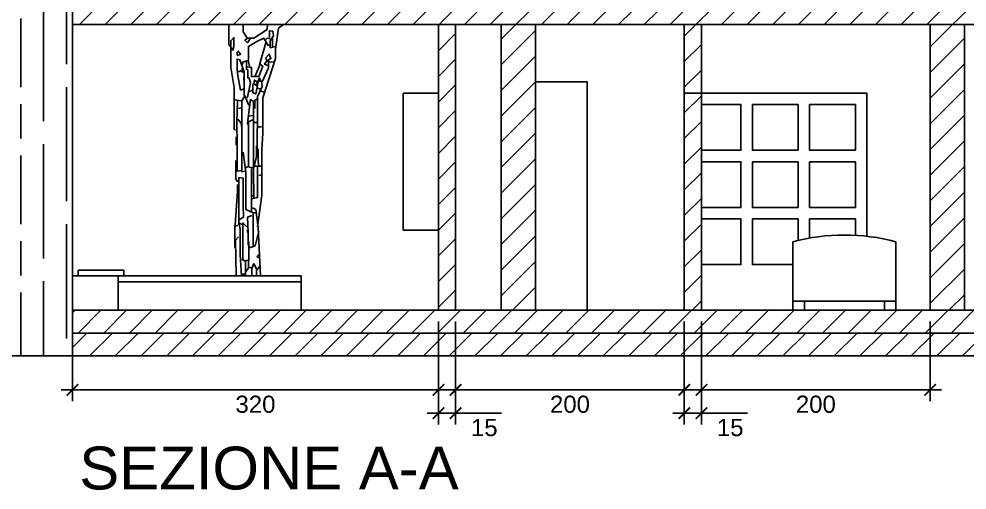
# Model space of a CAD drawing. Header units: centimetres. Extents: x -3096 to 17897, y -3131 to 15798.
# Drawn here: x 16646 to 17475, y 1996 to 2409 of the extents above; entities that cross this region are included whole.
import ezdxf

# ---------------------------------------------------------------- set-up
doc = ezdxf.new("R2010")
doc.units = ezdxf.units.CM
doc.layers.add('A-ANNO SYMB', color=3, linetype='Continuous', lineweight=13)
doc.styles.get("Standard").update_dxf_attribs({"font": 'arial.ttf'})
doc.dimstyles.new('1_100', dxfattribs={"dimtxt": 15, "dimasz": 10, "dimexe": 10, "dimexo": 10, "dimgap": 5, "dimtad": 2, "dimdec": 0, "dimtxsty": 'Standard', "dimblk": 'ARCHTICK', "dimcen": 2.5, "dimdle": 10, "dimadec": 0, "dimazin": 0, "dimtfac": 1, "dimtdec": 0, "dimtmove": 0, "dimatfit": 3, "dimldrblk": 'ARCHTICK', "dimfxl": 1, "dimarcsym": 0})

# ---------------------------------------------------------------- blocks, each defined once
blk = doc.blocks.new('_ArchTick')
at = {"color": 0, "linetype": 'ByBlock', "const_width": 0.15}
blk.add_lwpolyline([(-0.5, -0.5), (0.5, 0.5)], dxfattribs=at)
blk = doc.blocks.new('*D63')
at = {"layer": 'A-ANNO SYMB', "color": 0, "lineweight": -2, "transparency": 16777216}
for p, q in [((17028.07, 2143.85), (17028.07, 2074.08)), ((17228.07, 2143.85), (17228.07, 2074.08)), ((17018.07, 2084.08), (17238.07, 2084.08))]:
    blk.add_line(p, q, dxfattribs=at)
at = {"layer": 'Defpoints', "color": 0, "transparency": 16777216}
for p in [(17028.07, 2153.85), (17228.07, 2153.85), (17228.07, 2084.08)]:
    blk.add_point(p, dxfattribs=at)
at = {"layer": 'A-ANNO SYMB', "color": 0, "lineweight": -2, "transparency": 16777216, "xscale": 10, "yscale": 10, "zscale": 10, "rotation": 180}
blk.add_blockref('_ArchTick', (17028.07, 2084.08), dxfattribs=at)
at = {"layer": 'A-ANNO SYMB', "color": 0, "lineweight": -2, "transparency": 16777216, "xscale": 10, "yscale": 10, "zscale": 10}
blk.add_blockref('_ArchTick', (17228.07, 2084.08), dxfattribs=at)
at = {"layer": 'A-ANNO SYMB', "color": 0, "transparency": 16777216, "insert": (17128.07, 2071.42), "char_height": 15, "attachment_point": 5}
blk.add_mtext('200', dxfattribs=at)
blk = doc.blocks.new('*D64')
at = {"layer": 'A-ANNO SYMB', "color": 0, "lineweight": -2, "transparency": 16777216}
for p, q in [((17243.07, 2143.85), (17243.07, 2074.08)), ((17443.07, 2143.85), (17443.07, 2074.08)), ((17233.07, 2084.08), (17453.07, 2084.08))]:
    blk.add_line(p, q, dxfattribs=at)
at = {"layer": 'Defpoints', "color": 0, "transparency": 16777216}
for p in [(17243.07, 2153.85), (17443.07, 2153.85), (17443.07, 2084.08)]:
    blk.add_point(p, dxfattribs=at)
at = {"layer": 'A-ANNO SYMB', "color": 0, "lineweight": -2, "transparency": 16777216, "xscale": 10, "yscale": 10, "zscale": 10, "rotation": 180}
blk.add_blockref('_ArchTick', (17243.07, 2084.08), dxfattribs=at)
at = {"layer": 'A-ANNO SYMB', "color": 0, "lineweight": -2, "transparency": 16777216, "xscale": 10, "yscale": 10, "zscale": 10}
blk.add_blockref('_ArchTick', (17443.07, 2084.08), dxfattribs=at)
at = {"layer": 'A-ANNO SYMB', "color": 0, "transparency": 16777216, "insert": (17343.07, 2071.42), "char_height": 15, "attachment_point": 5}
blk.add_mtext('200', dxfattribs=at)
blk = doc.blocks.new('*D65')
at = {"layer": 'A-ANNO SYMB', "color": 0, "lineweight": -2, "transparency": 16777216}
for p, q in [((16693.07, 2143.85), (16693.07, 2074.08)), ((17013.07, 2143.85), (17013.07, 2074.08)), ((16683.07, 2084.08), (17023.07, 2084.08))]:
    blk.add_line(p, q, dxfattribs=at)
at = {"layer": 'Defpoints', "color": 0, "transparency": 16777216}
for p in [(16693.07, 2153.85), (17013.07, 2153.85), (17013.07, 2084.08)]:
    blk.add_point(p, dxfattribs=at)
at = {"layer": 'A-ANNO SYMB', "color": 0, "lineweight": -2, "transparency": 16777216, "xscale": 10, "yscale": 10, "zscale": 10, "rotation": 180}
blk.add_blockref('_ArchTick', (16693.07, 2084.08), dxfattribs=at)
at = {"layer": 'A-ANNO SYMB', "color": 0, "lineweight": -2, "transparency": 16777216, "xscale": 10, "yscale": 10, "zscale": 10}
blk.add_blockref('_ArchTick', (17013.07, 2084.08), dxfattribs=at)
at = {"layer": 'A-ANNO SYMB', "color": 0, "transparency": 16777216, "insert": (16853.07, 2071.41), "char_height": 15, "attachment_point": 5}
blk.add_mtext('320', dxfattribs=at)
blk = doc.blocks.new('*D68')
at = {"layer": 'A-ANNO SYMB', "color": 0, "lineweight": -2, "transparency": 16777216}
for p, q in [((17228.07, 2143.85), (17228.07, 2053.66)), ((17243.07, 2143.85), (17243.07, 2053.66)), ((17218.07, 2063.66), (17243.07, 2063.66)), ((17243.07, 2063.66), (17283.26, 2063.66))]:
    blk.add_line(p, q, dxfattribs=at)
at = {"layer": 'Defpoints', "color": 0, "transparency": 16777216}
for p in [(17228.07, 2153.85), (17243.07, 2153.85), (17243.07, 2063.66)]:
    blk.add_point(p, dxfattribs=at)
at = {"layer": 'A-ANNO SYMB', "color": 0, "lineweight": -2, "transparency": 16777216, "xscale": 10, "yscale": 10, "zscale": 10, "rotation": 180}
blk.add_blockref('_ArchTick', (17228.07, 2063.66), dxfattribs=at)
at = {"layer": 'A-ANNO SYMB', "color": 0, "lineweight": -2, "transparency": 16777216, "xscale": 10, "yscale": 10, "zscale": 10}
blk.add_blockref('_ArchTick', (17243.07, 2063.66), dxfattribs=at)
at = {"layer": 'A-ANNO SYMB', "color": 0, "transparency": 16777216, "insert": (17268.16, 2051), "char_height": 15, "attachment_point": 5}
blk.add_mtext('15', dxfattribs=at)
blk = doc.blocks.new('*D69')
at = {"layer": 'A-ANNO SYMB', "color": 0, "lineweight": -2, "transparency": 16777216}
for p, q in [((17013.07, 2143.85), (17013.07, 2053.66)), ((17028.07, 2143.85), (17028.07, 2053.66)), ((17003.07, 2063.66), (17028.07, 2063.66)), ((17028.07, 2063.66), (17068.26, 2063.66))]:
    blk.add_line(p, q, dxfattribs=at)
at = {"layer": 'Defpoints', "color": 0, "transparency": 16777216}
for p in [(17013.07, 2153.85), (17028.07, 2153.85), (17028.07, 2063.66)]:
    blk.add_point(p, dxfattribs=at)
at = {"layer": 'A-ANNO SYMB', "color": 0, "lineweight": -2, "transparency": 16777216, "xscale": 10, "yscale": 10, "zscale": 10, "rotation": 180}
blk.add_blockref('_ArchTick', (17013.07, 2063.66), dxfattribs=at)
at = {"layer": 'A-ANNO SYMB', "color": 0, "lineweight": -2, "transparency": 16777216, "xscale": 10, "yscale": 10, "zscale": 10}
blk.add_blockref('_ArchTick', (17028.07, 2063.66), dxfattribs=at)
at = {"layer": 'A-ANNO SYMB', "color": 0, "transparency": 16777216, "insert": (17053.16, 2051), "char_height": 15, "attachment_point": 5}
blk.add_mtext('15', dxfattribs=at)

msp = doc.modelspace()

# ---------------------------------------------------------------- hatches: boundary and pattern name
at = {"transparency": 33554508}
h = msp.add_hatch(dxfattribs=at)
h.set_pattern_fill('GOST_WOOD', color=256, scale=10)
h.set_pattern_definition([(90, (6547.847, 2249.15), (60, -4e-15), [100, -20]), (90, (6567.847, 2229.15), (60, -4e-15), [60, -15, 30, -15]), (90, (6587.847, 2199.15), (60, -4e-15), [100, -20])])
h.paths.add_polyline_path([(16633.06, 2113.79), (16693.06, 2113.79), (16693.06, 2133.79), (16693.06, 2413.79), (16693.06, 2713.79), (16633.06, 2713.79)])
h = msp.add_hatch(dxfattribs=at)
h.set_pattern_fill('ANSI31', color=256, scale=5)
h.set_pattern_definition([(45, (13825.56, 2269.15), (-11.22532, 11.22532), [])])
h.paths.add_polyline_path([(16693.06, 2433.79), (16693.06, 2403.79), (17473.06, 2403.79), (17648.07, 2403.79), (17648.07, 2433.79)])
h.paths.add_polyline_path([(17013.06, 2403.79), (17013.06, 2153.79), (17028.06, 2153.79), (17028.06, 2403.79)])
h.paths.add_polyline_path([(17098.06, 2403.79), (17068.06, 2403.79), (17068.06, 2153.79), (17098.06, 2153.79)])
h.paths.add_polyline_path([(17228.06, 2153.79), (17243.06, 2153.79), (17243.06, 2403.79), (17228.06, 2403.79)])
h.paths.add_polyline_path([(17443.06, 2153.79), (17473.06, 2153.79), (17473.06, 2403.79), (17443.06, 2403.79)])
h = msp.add_hatch(dxfattribs=at)
h.set_pattern_fill('ANSI31', color=256, scale=5)
h.set_pattern_definition([(45, (10118.907, 0), (-11.22532, 11.22532), [])])
h.paths.add_polyline_path([(16693.06, 2153.79), (16693.06, 2133.79), (17501.09, 2133.79), (17501.09, 2153.79)])
h = msp.add_hatch(dxfattribs=at)
h.set_pattern_fill('ANSI31', color=256, scale=5)
h.set_pattern_definition([(45, (11275.817, 1328.791), (-11.22532, 11.22532), [])])
h.paths.add_polyline_path([(17648.06, 2133.79), (16693.06, 2133.79), (16693.06, 2113.79), (17648.06, 2113.79)])

# ---------------------------------------------------------------- linework, layer by layer
for p, q in [((17473.06, 2403.79), (16693.06, 2403.79)), ((17013.06, 2153.79), (17013.06, 2403.79)), ((17028.06, 2153.79), (17028.06, 2403.79)), ((17068.06, 2153.79), (17068.06, 2403.79)), ((17098.06, 2153.79), (17098.06, 2403.79)), ((17228.06, 2153.79), (17228.06, 2403.79)), ((17243.06, 2153.79), (17243.06, 2403.79)), ((17443.06, 2153.79), (17443.06, 2403.79)), ((16693.06, 2183.79), (16893.06, 2183.79)), ((16893.06, 2183.79), (16893.06, 2153.79)), ((16733.06, 2178.79), (16893.06, 2178.79)), ((16693.06, 2113.79), (16693.06, 2133.79)), ((17893.06, 2113.79), (16033.06, 2113.79)), ((16633.06, 2113.79), (16693.06, 2113.79)), ((17473.06, 2113.79), (16693.06, 2113.79))]:
    msp.add_line(p, q)
at = {"color": 84}
for p, q in [((16850.53, 2243.49), (16853.3, 2241.83)), ((16853.3, 2241.83), (16855.51, 2226.32)), ((16841.67, 2228.54), (16838.63, 2230.2)), ((16838.63, 2230.2), (16839.59, 2224.66)), ((16839.59, 2224.66), (16839.59, 2202.52)), ((16855.51, 2226.32), (16857.43, 2183.79)), ((16838.35, 2218.02), (16835.58, 2215.25)), ((16835.58, 2215.25), (16836.21, 2183.79)), ((16839.59, 2202.52), (16840.83, 2183.79)), ((16851.64, 2194.76), (16849.98, 2190.34)), ((16849.98, 2190.34), (16849.98, 2183.79)), ((16853.85, 2189.78), (16851.64, 2194.76)), ((16856.62, 2192), (16853.85, 2188.67)), ((16853.85, 2188.67), (16853.85, 2183.79))]:
    msp.add_line(p, q, dxfattribs=at)
for points in [[(17473.06, 2153.79), (16693.06, 2153.79), (16693.06, 2433.79), (17648.07, 2433.79), (17648.07, 2403.79), (17473.06, 2403.79), (17473.06, 2153.79)], [(17098.06, 2353.79), (17143.06, 2353.79), (17143.06, 2153.79)], [(17012.23, 2223.76), (16982.23, 2223.76), (16982.23, 2343.76), (17012.23, 2343.76)], [(17228.06, 2153.79), (17228.06, 2343.79), (17387.6, 2343.79), (17387.6, 2218.53)], [(17243.06, 2293.79), (17277.6, 2293.79), (17277.6, 2333.79), (17243.06, 2333.79)], [(17287.6, 2333.79), (17287.6, 2293.79), (17327.6, 2293.79), (17327.6, 2333.79), (17287.6, 2333.79)], [(17337.6, 2333.79), (17337.6, 2293.79), (17377.6, 2293.79), (17377.6, 2333.79), (17337.6, 2333.79)], [(17243.06, 2243.79), (17277.6, 2243.79), (17277.6, 2283.79), (17243.06, 2283.79)], [(17287.6, 2283.79), (17287.6, 2243.79), (17327.6, 2243.79), (17327.6, 2283.79), (17287.6, 2283.79)], [(17337.6, 2283.79), (17337.6, 2243.79), (17377.6, 2243.79), (17377.6, 2283.79), (17337.6, 2283.79)], [(17243.06, 2193.79), (17277.6, 2193.79), (17277.6, 2233.79), (17243.06, 2233.79)], [(17327.6, 2214.92), (17327.6, 2233.79), (17287.6, 2233.79)], [(17287.6, 2233.79), (17287.6, 2193.79), (17323.06, 2193.79)], [(17337.6, 2233.79), (17337.6, 2216.97)], [(17377.6, 2219.36), (17377.6, 2233.79), (17337.6, 2233.79)], [(17323.06, 2161.79), (17323.06, 2213.79)], [(17413.06, 2213.79), (17413.06, 2161.79)], [(16698.06, 2183.79), (16698.06, 2188.79), (16738.06, 2188.79), (16738.06, 2183.79)], [(16733.06, 2183.79), (16733.06, 2153.79)], [(17413.06, 2161.79), (17323.06, 2161.79)], [(17323.06, 2161.79), (17323.06, 2153.79), (17333.06, 2153.79), (17333.06, 2161.79)], [(17413.06, 2161.79), (17413.06, 2153.79), (17403.06, 2153.79), (17403.06, 2161.79)], [(17473.06, 2113.79), (17648.06, 2113.79), (17648.06, 2133.79), (16693.06, 2133.79)]]:
    msp.add_lwpolyline(points)
for points in [[(16829.91, 2403.79), (16829.91, 2386.33), (16833.37, 2381.35), (16834.2, 2384.67), (16834.2, 2392.42), (16831.43, 2389.66), (16831.43, 2366.4), (16834.47, 2348.68), (16834.47, 2312.14), (16835.58, 2311.59)], [(16842.22, 2403.79), (16842.22, 2397.41), (16844.99, 2393.53), (16845.55, 2392.42)], [(16848.31, 2391.32), (16846.1, 2387.99), (16843.89, 2390.21), (16846.1, 2391.87), (16851.64, 2391.87), (16863.26, 2399.62), (16863.75, 2403.79)], [(16877.71, 2403.79), (16873.23, 2400.73), (16870.46, 2382.46), (16870.46, 2374.15), (16859.39, 2339.83), (16859.39, 2308.82), (16858.56, 2294.42), (16858.56, 2254.56), (16854.96, 2226.88)], [(16865.48, 2392.42), (16865.48, 2398.51), (16868.25, 2397.96), (16868.8, 2394.08), (16866.03, 2389.66), (16866.03, 2383.56), (16871.02, 2384.67)], [(16846.93, 2372.49), (16846.93, 2384.67), (16854.41, 2389.1), (16860.5, 2391.87), (16863.82, 2385.78), (16865.48, 2385.78)], [(16862.16, 2387.99), (16856.62, 2368.62)], [(16866.03, 2391.32), (16863.26, 2391.87), (16861.6, 2390.21)], [(16867.97, 2391.87), (16867.97, 2384.12)], [(16837.8, 2380.8), (16840.01, 2378.03), (16837.24, 2376.92), (16836.69, 2379.14), (16837.24, 2379.69)], [(16842.78, 2347.58), (16840.01, 2346.47), (16837.8, 2359.2), (16836.96, 2364.19), (16836.96, 2373.6), (16839.46, 2373.05), (16843.06, 2362.53), (16843.06, 2341.49)], [(16847.76, 2367.51), (16846.65, 2372.49), (16842.22, 2371.38), (16841.12, 2368.06)], [(16845.27, 2371.94), (16845.27, 2364.74)], [(16864.37, 2372.49), (16864.37, 2365.85), (16858.83, 2353.67)], [(16863.82, 2368.06), (16861.05, 2369.17), (16863.26, 2372.49), (16866.59, 2374.15), (16864.92, 2378.03), (16862.16, 2374.71), (16862.71, 2372.49)], [(16868.8, 2371.38), (16865.48, 2370.83)], [(16840.56, 2363.63), (16838.35, 2362.53)], [(16841.67, 2366.95), (16841.12, 2362.53), (16842.22, 2362.53)], [(16846.38, 2356.99), (16846.38, 2364.19), (16844.99, 2364.74)], [(16846.1, 2366.95), (16849.7, 2366.4), (16849.7, 2358.37), (16856.07, 2358.37), (16859.39, 2367.51), (16857.17, 2369.17), (16852.74, 2358.65)], [(16842.78, 2357.54), (16843.33, 2353.67), (16842.78, 2353.11)], [(16847.21, 2357.54), (16848.87, 2353.11), (16846.1, 2340.38), (16845.55, 2339.83)], [(16854.41, 2353.67), (16852.19, 2355.33), (16851.64, 2352.01), (16854.41, 2350.34)], [(16854.41, 2352.56), (16856.62, 2356.99), (16857.73, 2354.22), (16854.96, 2354.22)], [(16850.53, 2346.47), (16847.76, 2345.36)], [(16855.51, 2353.67), (16853.3, 2343.15), (16850.81, 2344.25), (16850.81, 2351.45), (16851.64, 2352.01)], [(16854.96, 2352.01), (16852.74, 2351.45)], [(16858.28, 2354.22), (16858.83, 2349.79), (16854.96, 2340.93), (16854.96, 2317.12), (16854.68, 2308.27), (16854.68, 2294.98), (16853.85, 2294.98)], [(16854.41, 2348.13), (16857.73, 2347.58)], [(16834.47, 2338.16), (16836.69, 2337.61), (16840.56, 2337.06)], [(16847.21, 2333.18), (16843.89, 2341.49), (16841.12, 2337.06), (16841.12, 2312.14), (16841.12, 2281.14), (16841.12, 2275.05), (16844.44, 2275.6)], [(16851.64, 2251.79), (16851.36, 2277.26), (16851.36, 2336.5), (16848.87, 2338.16), (16846.1, 2317.68), (16846.65, 2316.02)], [(16855.51, 2339.27), (16852.47, 2337.61), (16852.47, 2330.41)], [(16857.73, 2345.92), (16860.5, 2344.81)], [(16837.24, 2337.06), (16836.69, 2318.23), (16836.96, 2298.3), (16836.96, 2275.6), (16840.56, 2276.15)], [(16841.12, 2330.97), (16837.8, 2330.41)], [(16851.08, 2324.32), (16847.21, 2323.77)], [(16851.64, 2328.2), (16851.08, 2325.98)], [(16837.8, 2321), (16840.56, 2317.68), (16841.12, 2313.25)], [(16850.53, 2320.45), (16846.93, 2318.79), (16847.07, 2302.18), (16847.07, 2279.48), (16844.44, 2278.37)], [(16851.64, 2318.23), (16853.85, 2318.23)], [(16855.51, 2314.36), (16858.28, 2314.36)], [(16836.13, 2305.5), (16836.13, 2298.3)], [(16854.13, 2297.75), (16854.13, 2288.33), (16851.64, 2278.37), (16847.76, 2278.92), (16847.21, 2279.48)], [(16842.22, 2292.21), (16844.72, 2274.49), (16844.72, 2241.83), (16851.08, 2239.06), (16851.08, 2209.71)], [(16855.51, 2294.98), (16855.51, 2283.9), (16856.07, 2280.03)], [(16835.86, 2285.01), (16836, 2277.81), (16836, 2268.4), (16837.8, 2266.19)], [(16858.28, 2280.03), (16852.74, 2280.03)], [(16849.7, 2277.81), (16849.56, 2249.02), (16849.56, 2240.17)], [(16854.96, 2278.92), (16854.96, 2268.4), (16854.96, 2252.35), (16849.98, 2251.24)], [(16858.28, 2272.28), (16856.07, 2271.72)], [(16837.24, 2263.97), (16837.24, 2257.88), (16835.03, 2224.11), (16835.03, 2208.61)], [(16838.9, 2232.97), (16842.5, 2235.18), (16842.36, 2244.59), (16842.36, 2269.51), (16838.63, 2270.06), (16838.49, 2260.65), (16838.49, 2230.75), (16838.35, 2228.54)], [(16849.42, 2254.01), (16851.64, 2254.01)], [(16850.53, 2239.06), (16853.3, 2239.06)], [(16845.55, 2226.88), (16841.95, 2230.2), (16842.09, 2224.66), (16842.09, 2198.09), (16841.12, 2197.53)], [(16849.98, 2236.84), (16846.1, 2235.18), (16846.65, 2221.89), (16846.65, 2210.82)], [(16837.8, 2227.98), (16834.47, 2227.43)], [(16846.1, 2224.11), (16846.1, 2221.89)], [(16856.07, 2223), (16852.74, 2210.27), (16848.87, 2208.61), (16847.76, 2209.16)], [(16847.21, 2213.59), (16847.21, 2197.53), (16843.33, 2196.98), (16842.22, 2198.09)], [(16835.86, 2205.84), (16835.86, 2199.19), (16835.58, 2198.64)], [(16846.93, 2196.98), (16846.93, 2190.89), (16844.44, 2187.01)], [(16856.62, 2203.07), (16854.41, 2200.85), (16856.62, 2199.75)], [(16844.44, 2196.43), (16844.44, 2183.79)], [(16847.21, 2191.44), (16849.42, 2190.89)], [(16841.67, 2185.35), (16843.89, 2185.35)]]:
    msp.add_lwpolyline(points, dxfattribs=at)
msp.add_lwpolyline([(17501.09, 2153.79), (16693.06, 2153.79), (16693.06, 2133.79), (17501.09, 2133.79)], close=True)
msp.add_arc((17368.06, 2042.85), 176.77, 75.25173, 104.74827)

# ---------------------------------------------------------------- texts
at = {"insert": (16699.01, 2034.4), "char_height": 37.5, "attachment_point": 1}
msp.add_mtext_dynamic_manual_height_columns('SEZIONE A-A', width=1214.8894, gutter_width=12.5, heights=[0], dxfattribs=at)

# ---------------------------------------------------------------- dimensions: what is measured, and where the dimension line sits
at = {"layer": 'A-ANNO SYMB'}
for base, p1, p2, picture, middle in [((17013.07, 2084.08), (16693.07, 2153.85), (17013.07, 2153.85), '*D65', (16853.07, 2071.41)), ((17028.07, 2063.66), (17013.07, 2153.85), (17028.07, 2153.85), '*D69', (17053.16, 2051)), ((17228.07, 2084.08), (17028.07, 2153.85), (17228.07, 2153.85), '*D63', (17128.07, 2071.42)), ((17243.07, 2063.66), (17228.07, 2153.85), (17243.07, 2153.85), '*D68', (17268.16, 2051)), ((17443.07, 2084.08), (17243.07, 2153.85), (17443.07, 2153.85), '*D64', (17343.07, 2071.42))]:
    dim = msp.add_linear_dim(base=base, p1=p1, p2=p2, dimstyle='1_100', dxfattribs=at)
    dim.commit()
    dim.dimension.update_dxf_attribs({"geometry": picture, "text_midpoint": middle})

doc.saveas('drawing.dxf')
